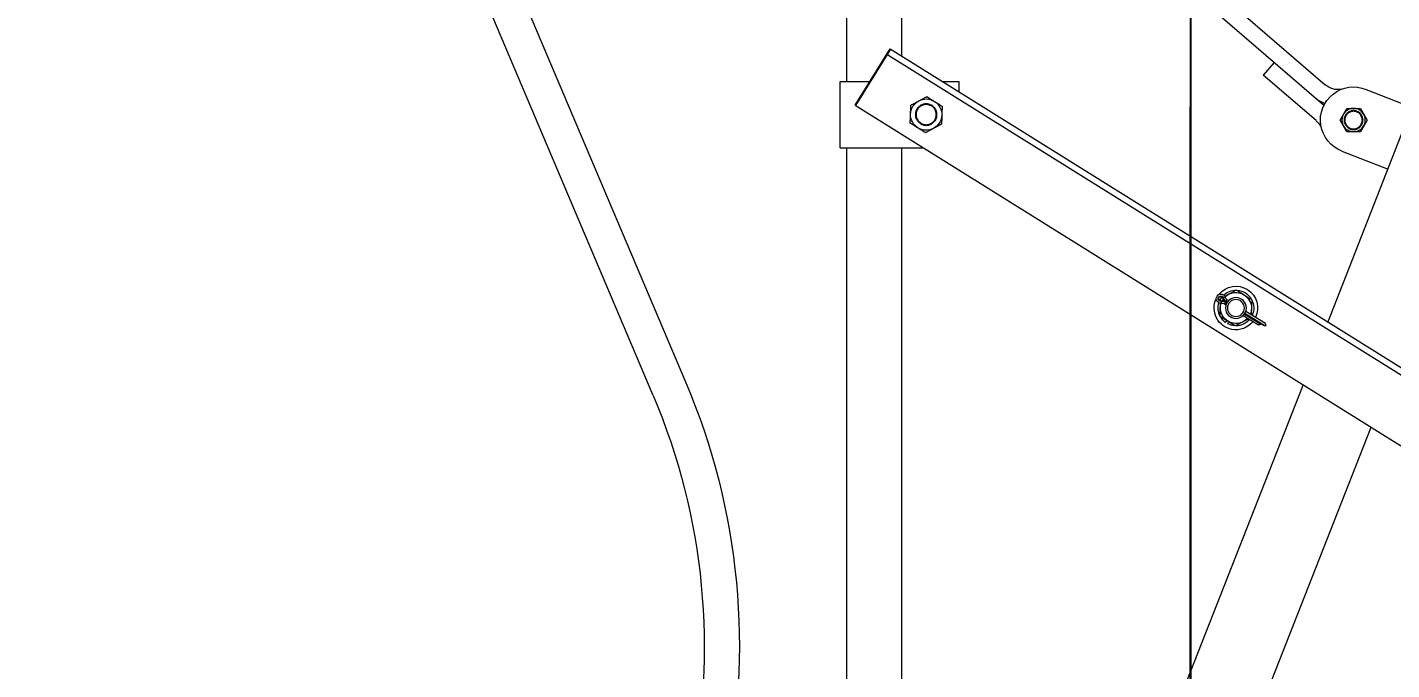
# Model space of a CAD drawing. Header units: millimetres. Extents: x -37020 to 35906, y -101 to 52234.
# Drawn here: x 2.807 to 3.854, y 321.148 to 321.641 of the extents above; entities that cross this region are included whole.
import ezdxf

# ---------------------------------------------------------------- set-up
doc = ezdxf.new("R2010")
doc.units = ezdxf.units.MM
doc.header["$PDMODE"] = 35
doc.header["$PDSIZE"] = 1
doc.linetypes.add('CENTER', pattern=[50.8, 31.75, -6.35, 6.35, -6.35])
doc.linetypes.add('HIDDEN', pattern=[9.525, 6.35, -3.175])
for name, color, linetype in [('Catenaria', 2, 'Continuous'), ('catenaria_oll_explicación_apagar', 40, 'Continuous'), ('GE-Cotas', 1, 'Continuous'), ('REFERENCIAS', 1, 'Continuous')]:
    doc.layers.add(name, color=color, linetype=linetype)
doc.styles.add('Romans', font='romans.shx', dxfattribs={"width": 0.8})
doc.styles.get("Standard").update_dxf_attribs({"font": 'arial.ttf'})
doc.dimstyles.get("Standard").update_dxf_attribs({"dimtxt": 0.18, "dimasz": 0.18, "dimexe": 0.18, "dimexo": 0.0625, "dimgap": 0.09, "dimtad": 0, "dimtih": 1, "dimtoh": 1, "dimdec": 4, "dimzin": 0, "dimdsep": 46, "dimtxsty": 'Standard', "dimcen": 0.09, "dimadec": 0, "dimazin": 0, "dimtfac": 1, "dimtdec": 4, "dimtofl": 0, "dimtmove": 0, "dimatfit": 3, "dimfxl": 1, "dimtolj": 1, "dimtzin": 0, "dimarcsym": 0})

# ---------------------------------------------------------------- blocks, each defined once
blk = doc.blocks.new('A$C3F1319B9')
at = {"layer": 'catenaria_oll_explicación_apagar', "ltscale": 0.1}
blk.add_line((-7.4205, 0.5076), (2.2612, 0.5076), dxfattribs=at)
blk = doc.blocks.new('ménsula móvil IN G 2.2m')
at = {"color": 252, "linetype": 'Continuous', "lineweight": 15}
for p, q in [((1289.7, 138.4), (1713.7, -540.1)), ((1293.8, 140.9), (1717.7, -537.6)), ((1250.7, 114), (1674.6, -564.5)), ((1508.1, -202.1), (1682.3, -133.7)), ((1686.8, -172.7), (1672.9, -137.4)), ((1639.5, -191.3), (1625.7, -155.9)), ((1427.5, -169), (899.5, -376.4)), ((1663.3, -171.9), (1654.3, -177.1)), ((1654.3, -177.1), (1654.3, -187.5)), ((1672.3, -177.1), (1663.3, -171.9)), ((1672.3, -187.5), (1672.3, -177.1)), ((1654.3, -187.5), (1663.3, -192.7)), ((1663.3, -192.7), (1672.3, -187.5)), ((1674.8, -205.3), (1897.5, -463.6)), ((1915.5, -464.9), (1690.4, -204)), ((1662.9, -211), (1697.9, -251.6)), ((921.6, -432.5), (1460, -221)), ((1505.6, -250.4), (1505.7, -250)), ((1515.2, -265.6), (1505.6, -250.4)), ((1505.6, -250.5), (1505.6, -250.4)), ((1505.6, -250.4), (1505.6, -250.4)), ((1505.6, -250.6), (1505.6, -250.5)), ((1505.6, -250.7), (1505.6, -250.6)), ((1505.6, -250.8), (1505.6, -250.7)), ((1505.6, -250.7), (1505.6, -250.7)), ((1505.6, -250.9), (1505.6, -250.8)), ((1505.6, -250.9), (1505.6, -250.9)), ((1505.6, -250.9), (1505.6, -250.9)), ((1505.6, -250.9), (1505.6, -250.9)), ((1514.8, -265.8), (1505.6, -250.9)), ((1505.7, -250), (1505.8, -249.6)), ((1505.8, -249.6), (1505.8, -249.2)), ((1505.8, -249.2), (1506.3, -249.5)), ((1506.3, -249.5), (1506.6, -249.7)), ((1506.6, -249.7), (1506.9, -249.8)), ((1506.9, -249.8), (1507.1, -249.9)), ((1507.1, -249.9), (1507.1, -249.9)), ((1507.1, -249.9), (1516.5, -265)), ((1707.5, -243.3), (1697.9, -251.6)), ((1506.4, -253.9), (1506.1, -253.8)), ((1506.1, -253.8), (1506.1, -254.3)), ((1506.1, -254.3), (1506.1, -254.7)), ((1506.1, -254.7), (1506.1, -255)), ((1506.1, -255), (1506.1, -255.2)), ((1506.1, -255.2), (1506.1, -255.3)), ((1513.4, -266.9), (1506.1, -255.3)), ((1506.8, -254), (1506.4, -253.9)), ((1507.2, -254.1), (1506.8, -254)), ((1514.5, -266), (1507.2, -254.1)), ((1507.2, -254.2), (1507.2, -254.1)), ((1507.3, -254.2), (1507.2, -254.2)), ((1507.4, -254.2), (1507.3, -254.2)), ((1507.5, -254.2), (1507.4, -254.2)), ((1507.5, -254.3), (1507.5, -254.2)), ((1507.6, -254.3), (1507.5, -254.3)), ((1507.7, -254.3), (1507.6, -254.3)), ((1507.6, -254.3), (1507.6, -254.3)), ((1507.7, -254.3), (1507.7, -254.3)), ((1507.7, -254.3), (1507.7, -254.3)), ((1514.8, -265.8), (1507.7, -254.3)), ((1508.5, -278.1), (1506.9, -278.9)), ((1509.5, -279.7), (1508.1, -280.7)), ((1522.4, -281.3), (1521.6, -280.1)), ((1523.6, -280.5), (1522.4, -281.3)), ((1523.6, -280.5), (1523, -279.5)), ((1523.9, -280.3), (1523.3, -279.3)), ((1523.9, -280.3), (1523.3, -279.3)), ((1524.3, -280.1), (1523.6, -279.1)), ((1523.9, -280.3), (1523.6, -280.5)), ((1523.9, -280.3), (1524.3, -280.1)), ((1524.3, -280.1), (1525.5, -279.4)), ((1524.8, -278.2), (1525.5, -279.4)), ((1526, -282.2), (1525.4, -282.6)), ((1526.8, -282.5), (1526.9, -282.4)), ((1526.9, -282.2), (1527.1, -281.6)), ((1526.9, -282.3), (1526.9, -282.2)), ((1526.9, -282.4), (1526.9, -282.3)), ((1526.9, -282.3), (1526.9, -282.3)), ((1526.9, -282.4), (1526.9, -282.4)), ((1527.1, -281.6), (1527.2, -281.2)), ((1527.2, -281.2), (1527.3, -280.9)), ((1527.3, -280.9), (1527.4, -280.8)), ((1523, -283.6), (1522.9, -283.6)), ((1523.3, -283.7), (1523, -283.6)), ((1523.7, -283.7), (1523.3, -283.7)), ((1524.3, -283.8), (1523.7, -283.7)), ((1524.4, -283.8), (1524.3, -283.8)), ((1524.5, -283.8), (1524.4, -283.8)), ((1524.5, -283.9), (1524.5, -283.8)), ((1524.6, -283.9), (1524.5, -283.9)), ((1524.7, -283.9), (1524.6, -283.9)), ((1524.6, -283.9), (1524.6, -283.9)), ((1524.6, -283.9), (1524.6, -283.9)), ((1525.4, -282.6), (1524.7, -283)), ((1524.7, -283.9), (1524.7, -283.9)), ((1525.9, -284.5), (1524.9, -285)), ((1526, -284.4), (1525.9, -284.5)), ((1527.7, -283.2), (1526.7, -284)), ((1526.8, -282.5), (1526.8, -282.5)), ((1526.8, -282.5), (1526.8, -282.5)), ((1526.8, -282.5), (1526.8, -282.5)), ((1527.7, -283.2), (1527.7, -283.2)), ((1692.9, -485), (1684.9, -485)), ((1692.9, -497.8), (1692.9, -485)), ((1642.1, -576), (1642.1, -512.4)), ((1642.1, -528.9), (1232.2, -528.9)), ((1892.9, -528.9), (1712.3, -528.9)), ((1692.9, -576), (1692.9, -553.1)), ((1642.1, -571.1), (1232.2, -571.1)), ((1892.9, -571.1), (1692.9, -571.1)), ((1642.1, -576), (1692.9, -576)), ((1830.8, -850.5), (1462.5, -694.5)), ((1451.9, -719.3), (1845.8, -886.1))]:
    blk.add_line(p, q, dxfattribs=at)
at = {"color": 252}
blk.add_line((1717.7, -537.6), (1674.6, -564.5), dxfattribs=at)
at = {"color": 252, "linetype": 'Continuous', "lineweight": 15}
for centre, radius in [((1663.3, -182.3), 9), ((1519.1, -272.5), 8), ((1519.1, -272.5), 6.5)]:
    blk.add_circle(centre, radius, dxfattribs=at)
at = {"color": 252, "linetype": 'HIDDEN'}
for centre, radius in [((1663.3, -182.3), 7), ((1667.5, -510), 8)]:
    blk.add_circle(centre, radius, dxfattribs=at)
at = {"color": 252, "linetype": 'Continuous', "lineweight": 15}
for centre, radius, start, end in [((1663.3, -182.3), 25.4, 200.5451, 22.3495), ((1701.7, -194.2), 15, 170.304, 220.7823), ((1651.5, -220.8), 15, 40.7823, 65.4547), ((1701.7, -194.2), 27.7, 202.1678, 220.7823), ((1519.1, -272.5), 16.7, 128.3746, 190.5963), ((1519.1, -272.5), 16.7, 308.9875, 115.6254), ((1519.1, -272.5), 13.7, 62.9308, 114.2412), ((1519.1, -272.5), 11.9, 92, 113.0659), ((1519.1, -272.5), 11.9, 32, 92), ((1519.1, -272.5), 13.7, 3.0287, 61.4601), ((1519.1, -272.5), 13.7, 129.7588, 180.2878), ((1519.1, -272.5), 11.9, 152, 212), ((1519.1, -272.5), 11.9, 130.9341, 152), ((1519.1, -272.5), 11.9, 332, 32), ((1519.1, -272.5), 16.7, 190.5963, 295.0125), ((1519.1, -272.5), 13.7, 183.4862, 207.5), ((1519.1, -272.5), 13.7, 216.5, 240.8653), ((1519.1, -272.5), 11.9, 212, 272), ((1519.5, -283.1), 3.36, 351.2664, 32), ((1526.3, -284.1), 3.52, 212, 72.7336), ((1519.5, -283.1), 4.85, 351.2664, 32), ((1519.5, -283.1), 5.21, 351.2664, 32), ((1528.4, -277.6), 5.21, 212, 252.7336), ((1528.4, -277.6), 4.85, 212, 252.7336), ((1526.3, -284.1), 2.03, 171.2664, 72.7336), ((1528.4, -277.6), 3.36, 212, 252.7336), ((1519.1, -272.5), 11.9, 315.7098, 332), ((1519.1, -272.5), 13.7, 316.7563, 0.5024), ((1519.1, -272.5), 13.7, 243.5777, 287.2437), ((1519.1, -272.5), 11.9, 272, 288.2902), ((1526.3, -284.1), 3.52, 171.2664, 212), ((1526.3, -284.1), 1.67, 171.2664, 72.7336), ((1667.5, -510), 12, 92, 152), ((1667.5, -510), 12, 32, 92), ((1667.5, -510), 12, 152, 212), ((1667.5, -510), 12, 332, 32), ((1667.5, -510), 12, 212, 272), ((1667.5, -510), 12, 272, 332), ((1259.3, -1174.2), 521, 67.0463, 102.0463), ((1259.3, -1174.2), 494, 67.0463, 102.0463)]:
    blk.add_arc(centre, radius, start, end, dxfattribs=at)
for points, knots in [([(1518.7, -260.6), (1517.7, -260.7), (1516.1, -260.7), (1514.5, -260.8), (1513.9, -260.8)], [0, 0, 0, 0, 0.597277, 1, 1, 1, 1]), ([(1525.5, -260.4), (1524.5, -260.4), (1522.3, -260.5), (1519.9, -260.6), (1518.7, -260.6), (1518.7, -260.6)], [0, 0, 0, 0, 0.484546, 0.9867486, 1, 1, 1, 1]), ([(1529.2, -266.2), (1528.7, -265.4), (1527.6, -263.8), (1526.4, -261.8), (1525.7, -260.7), (1525.5, -260.4)], [0, 0, 0, 0, 0.406635, 0.827972, 1, 1, 1, 1]), ([(1508.6, -267), (1508.5, -267.1), (1508, -268), (1507.1, -269.7), (1506.1, -271.6), (1505.5, -272.7), (1505.3, -273)], [0, 0, 0, 0, 0.066921, 0.435837, 0.815267, 1, 1, 1, 1]), ([(1510.8, -262.8), (1510.5, -263.4), (1509.7, -264.7), (1509, -266.2), (1508.6, -267)], [0, 0, 0, 0, 0.452659, 1, 1, 1, 1]), ([(1532.8, -272.1), (1532.3, -271.2), (1531.1, -269.3), (1529.8, -267.3), (1529.2, -266.3), (1529.2, -266.2)], [0, 0, 0, 0, 0.4845462, 0.9867481, 1, 1, 1, 1]), ([(1505.3, -273), (1505.9, -273.9), (1507.1, -275.8), (1508.3, -277.8), (1509, -278.8), (1509, -278.9)], [0, 0, 0, 0, 0.4845462, 0.9867481, 1, 1, 1, 1]), ([(1509, -278.9), (1509.5, -279.7), (1510.5, -281.3), (1511.7, -283.3), (1512.4, -284.4), (1512.6, -284.7)], [0, 0, 0, 0, 0.406635, 0.827972, 1, 1, 1, 1]), ([(1529.6, -278.1), (1529.5, -278.3), (1529, -279.2), (1528.5, -280.2), (1528.1, -281), (1528, -281.1)], [0, 0, 0, 0, 0.138927, 0.904789, 1, 1, 1, 1]), ([(1532.8, -272.1), (1532.6, -272.6), (1531.9, -273.8), (1530.8, -275.8), (1530, -277.4), (1529.6, -278.1)], [0, 0, 0, 0, 0.265445, 0.628073, 1, 1, 1, 1]), ([(1512.6, -284.7), (1513.7, -284.7), (1515.9, -284.6), (1518.2, -284.5), (1519.5, -284.5), (1519.5, -284.5)], [0, 0, 0, 0, 0.484546, 0.986748, 1, 1, 1, 1]), ([(1519.5, -284.5), (1520.5, -284.4), (1521.6, -284.4), (1522.7, -284.3), (1522.9, -284.3)], [0, 0, 0, 0, 0.847162, 1, 1, 1, 1]), ([(1524.7, -284.3), (1524.9, -284.3), (1525.5, -284.2), (1526, -284.2), (1526.4, -284.2)], [0, 0, 0, 0, 0.316901, 1, 1, 1, 1]), ([(1527.2, -282.7), (1527.1, -282.9), (1526.8, -283.4), (1526.6, -283.9), (1526.4, -284.2)], [0, 0, 0, 0, 0.272133, 1, 1, 1, 1]), ([(1660.1, -498.2), (1659.6, -499.2), (1658.5, -501.2), (1657.4, -503.3), (1656.9, -504.4)], [0, 0, 0, 0, 0.495459, 1, 1, 1, 1]), ([(1667, -498), (1666.9, -498), (1665.6, -498.1), (1663.3, -498.1), (1661.2, -498.2), (1660.1, -498.2)], [0, 0, 0, 0, 0.070097, 0.530788, 1, 1, 1, 1]), ([(1674, -497.8), (1672.8, -497.8), (1670.6, -497.9), (1668.2, -498), (1667, -498)], [0, 0, 0, 0, 0.495457, 1, 1, 1, 1]), ([(1677.6, -503.6), (1677.1, -502.9), (1676.2, -501.3), (1674.9, -499.3), (1674.2, -498.2), (1674, -497.8)], [0, 0, 0, 0, 0.391369, 0.788634, 1, 1, 1, 1]), ([(1656.9, -504.4), (1656.8, -504.5), (1656.2, -505.6), (1655.1, -507.7), (1654.1, -509.5), (1653.6, -510.5)], [0, 0, 0, 0, 0.0700988, 0.5307898, 1, 1, 1, 1]), ([(1653.6, -510.5), (1653.9, -510.9), (1654.6, -512), (1655.8, -514), (1656.8, -515.6), (1657.3, -516.4)], [0, 0, 0, 0, 0.211366, 0.603081, 1, 1, 1, 1]), ([(1681.3, -509.5), (1680.4, -508), (1679.2, -506.1), (1677.9, -504.1), (1677.6, -503.6)], [0, 0, 0, 0, 0.767633, 1, 1, 1, 1]), ([(1678.1, -515.6), (1678.1, -515.5), (1678.7, -514.4), (1679.8, -512.3), (1680.8, -510.5), (1681.3, -509.5)], [0, 0, 0, 0, 0.070099, 0.530788, 1, 1, 1, 1]), ([(1657.3, -516.4), (1657.6, -516.8), (1658.8, -518.8), (1660, -520.7), (1661, -522.2)], [0, 0, 0, 0, 0.232367, 1, 1, 1, 1]), ([(1661, -522.2), (1662.1, -522.2), (1664.3, -522.1), (1666.7, -522), (1667.9, -522)], [0, 0, 0, 0, 0.495457, 1, 1, 1, 1]), ([(1667.9, -522), (1668, -522), (1669.3, -521.9), (1671.6, -521.9), (1673.7, -521.8), (1674.8, -521.8)], [0, 0, 0, 0, 0.070099, 0.53079, 1, 1, 1, 1]), ([(1674.8, -521.8), (1675.3, -520.8), (1676.4, -518.8), (1677.5, -516.7), (1678.1, -515.6)], [0, 0, 0, 0, 0.495457, 1, 1, 1, 1])]:
    blk.add_open_spline(points, degree=3, knots=knots, dxfattribs=at)
blk = doc.blocks.new('*D249')
at = {"layer": 'Defpoints', "color": 0, "transparency": 16777216}
for p in [(-13.0402, 322.0038), (8.2825, 319.8248), (8.2564, 319.5701)]:
    blk.add_point(p, dxfattribs=at)
at = {"layer": 'Catenaria', "color": 3, "linetype": 'Continuous', "transparency": 16777216, "insert": (-1.8694, 320.9818), "char_height": 0.5, "attachment_point": 5, "rotation": 354.1653, "style": 'Romans'}
blk.add_mtext('\\A1;21.43', dxfattribs=at)
blk = doc.blocks.new('COORDENADAS 4.4')
at = {"layer": 'REFERENCIAS', "linetype": 'CENTER', "ltscale": 0.04}
blk.add_line((0, -5), (0, 5), dxfattribs=at)
at = {"layer": 'GE-Cotas', "color": 3, "ltscale": 4, "style": 'Romans', "width": 0.8}
for tag, p in [('COORDENADASX', (-19.4042, 8.0195)), ('COORDENADASY', (-19.4042, 5.5181))]:
    blk.add_attdef(tag, p, '', height=2, dxfattribs=at)

msp = doc.modelspace()

# ---------------------------------------------------------------- block references
at = {"xscale": -0.001, "yscale": 0.001, "zscale": 0.001, "rotation": 270}
msp.add_blockref('ménsula móvil IN G 2.2m', (4.0067, 319.9068), dxfattribs=at)
at = {"layer": 'catenaria_oll_explicación_apagar', "ltscale": 0.1, "rotation": 270}
msp.add_blockref('A$C3F1319B9', (3.1917, 321.8825, -11.48), dxfattribs=at)
at = {"layer": 'REFERENCIAS', "ltscale": 0.1, "xscale": -0.6599999999999682, "yscale": 0.6599999999999966, "zscale": 0.6600000000000001, "rotation": 180}
msp.add_blockref('COORDENADAS 4.4', (3.6992, 319.6213, -11.48), dxfattribs=at)

# ---------------------------------------------------------------- dimensions: what is measured, and where the dimension line sits
at = {"layer": 'Catenaria', "linetype": 'Continuous'}
dim = msp.add_linear_dim(base=(8.2564, 319.5701), p1=(-13.0402, 322.0038), p2=(8.2825, 319.8248, -11.48), angle=354.1653, dimstyle='Standard', override={"dimscale": 0.1, "dimtxt": 5, "dimasz": 2.5, "dimexe": 1, "dimexo": 1, "dimgap": 1.25, "dimtad": 1, "dimtih": 0, "dimtoh": 0, "dimdec": 2, "dimzin": 1, "dimtxsty": 'Romans', "dimcen": 1, "dimse1": 1, "dimse2": 1, "dimsd1": 1, "dimsd2": 1, "dimclrd": 2, "dimclre": 1, "dimclrt": 3, "dimaunit": 1, "dimadec": 3, "dimtdec": 2, "dimtix": 1, "dimtofl": 1, "dimatfit": 0, "dimtzin": 8}, dxfattribs=at)
dim.commit()
dim.dimension.update_dxf_attribs({"geometry": '*D249', "text_midpoint": (-1.9075, 320.6087), "dimtype": 161})

doc.saveas('drawing.dxf')
